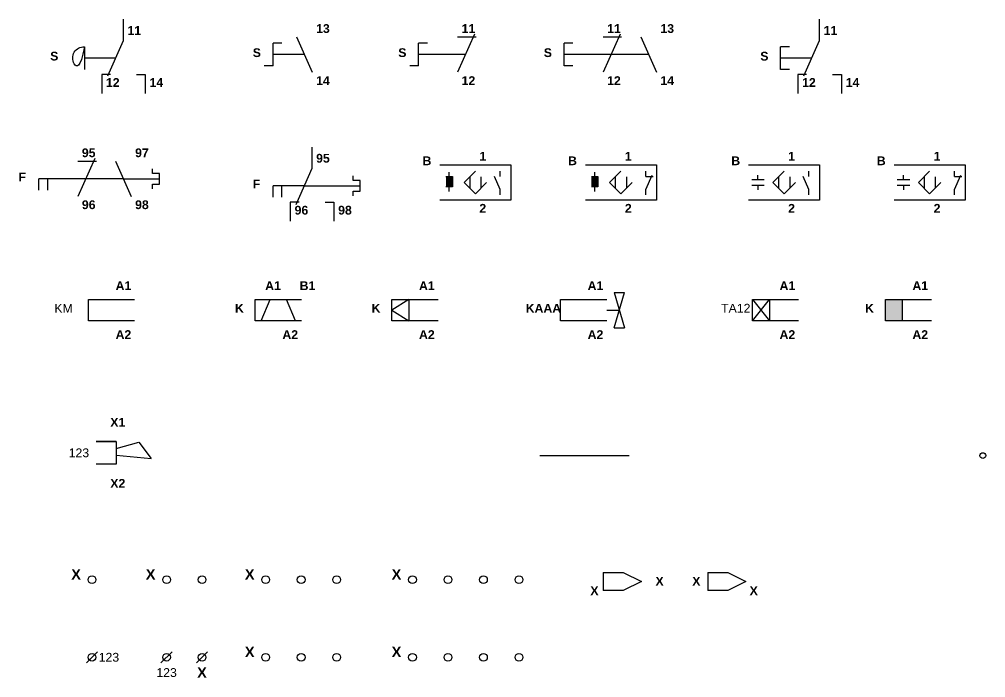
# Model space of a CAD drawing. Header units: millimetres. Extents: x 4225673219140 to 4225673219936, y 4184063498985 to 4184063499549.
# Drawn here: x 4225673219710.1 to 4225673219936, y 4184063498985.2 to 4184063499139.1 of the extents above; entities that cross this region are included whole.
import ezdxf
from ezdxf.enums import TextEntityAlignment as Align

# ---------------------------------------------------------------- set-up
doc = ezdxf.new("R2010")
doc.units = ezdxf.units.MM
doc.linetypes.add('ACAD_ISO02W100', pattern=[15, 12, -3])
for name, color, linetype in [('DISCONTINUA', 7, 'ACAD_ISO02W100'), ('PFV', 7, 'Continuous'), ('REGEN_LINE', 4, 'Continuous')]:
    doc.layers.add(name, color=color, linetype=linetype)
doc.styles.add('TRINIDAD', font='arial.ttf')

# ---------------------------------------------------------------- blocks, each defined once
blk = doc.blocks.new('BC')
at = {"layer": 'REGEN_LINE', "linetype": 'Continuous'}
blk.add_lwpolyline([(0.787, 0), (-0.787, 0), (-0.787, 0.727), (0.787, 0.727)], close=True, dxfattribs=at)
for points in [[(0, 0.727, 0), (0, 1.329, 0)], [(0, -0.602, 0), (0, 0, 0)]]:
    blk.add_polyline3d(points, dxfattribs=at)
at = {"char_height": 0.3, "width": 243.39615, "attachment_point": 4, "style": 'TRINIDAD'}
for s, insert in [('{\\fArial|b1|i0|c0|p34;A1}', (0.137, 1.198)), ('{\\fArial|b1|i0|c0|p34;A2}', (0.137, -0.471))]:
    blk.add_mtext(s, dxfattribs=dict(at, insert=insert))
blk = doc.blocks.new('BOBINA_CONTACTOR')
at = {"linetype": 'Continuous'}
blk.add_blockref('BC', (0, 0), dxfattribs=at)
at = {"linetype": 'Continuous', "style": 'TRINIDAD'}
blk.add_attdef('CONTACTOR_Nº:', text='', height=0.3, dxfattribs=at).set_placement((-1.953, 0.426), align=Align.MIDDLE_LEFT)
blk = doc.blocks.new('BTAC')
at = {"layer": 'REGEN_LINE', "linetype": 'Continuous'}
for p, q in [((-0.787, 0.727), (-0.208, 0)), ((-0.787, 0), (-0.208, 0.727))]:
    blk.add_line(p, q, dxfattribs=at)
for points in [[(0.787, 0), (-0.787, 0), (-0.787, 0.727), (0.787, 0.727)], [(-0.787, 0.727), (-0.208, 0.727), (-0.208, 0), (-0.787, 0)]]:
    blk.add_lwpolyline(points, close=True, dxfattribs=at)
for points in [[(0, 0.727, 0), (0, 1.329, 0)], [(0, -0.602, 0), (0, 0, 0)]]:
    blk.add_polyline3d(points, dxfattribs=at)
at = {"char_height": 0.3, "width": 243.39615, "style": 'TRINIDAD'}
for s, insert, attachment_point in [('{\\fArial|b1|i0|c0|p34;A1}', (0.137, 1.348), 1), ('{\\fArial|b1|i0|c0|p34;A2}', (0.137, -0.621), 7)]:
    blk.add_mtext(s, dxfattribs=dict(at, insert=insert, attachment_point=attachment_point))
blk = doc.blocks.new('BOBINA_TEMPO_A_CONEXION')
at = {"linetype": 'Continuous'}
blk.add_blockref('BTAC', (0, 0), dxfattribs=at)
at = {"linetype": 'Continuous', "style": 'TRINIDAD'}
blk.add_attdef('TEMPORIZADOR_Nº:', text='', height=0.3, dxfattribs=at).set_placement((-1.858, 0.429), align=Align.MIDDLE_LEFT)
blk = doc.blocks.new('Empalme')
at = {"layer": 'REGEN_LINE', "linetype": 'Continuous'}
blk.add_hatch(color=256, dxfattribs=at).paths.add_polyline_path([(-0.098, 0, 1), (0.098, 0, 1)])
blk.add_circle((0, 0), 0.0976, dxfattribs=at)
blk = doc.blocks.new('BORC')
at = {"layer": 'REGEN_LINE', "linetype": 'Continuous'}
blk.add_line((-0.193, -0.189), (0.185, 0.189), dxfattribs=at)
blk.add_circle((0, 0), 0.132, dxfattribs=at)
blk = doc.blocks.new('BORNERA_CONTROL')
at = {"linetype": 'Continuous'}
blk.add_blockref('BORC', (0, 0), dxfattribs=at)
at = {"linetype": 'Continuous', "style": 'TRINIDAD'}
blk.add_attdef('BORNERA_Nº:', text='', height=0.3, dxfattribs=at).set_placement((0.226, 0), align=Align.MIDDLE_LEFT)
blk = doc.blocks.new('BORF')
at = {"layer": 'REGEN_LINE', "linetype": 'Continuous'}
blk.add_line((-0.193, -0.189), (0.185, 0.189), dxfattribs=at)
blk.add_circle((0, 0), 0.132, dxfattribs=at)
blk = doc.blocks.new('BORNERA_FUERZA')
at = {"linetype": 'Continuous'}
blk.add_blockref('BORF', (0, 0), dxfattribs=at)
at = {"linetype": 'Continuous', "style": 'TRINIDAD'}
blk.add_attdef('BORNERA_Nº:', text='', height=0.3, dxfattribs=at).set_placement((0, -0.522), align=Align.MIDDLE_CENTER)
blk = doc.blocks.new('BOC_C')
at = {"layer": 'REGEN_LINE', "linetype": 'Continuous'}
for p, q in [((0.339, 0.781), (-0.339, 0.781)), ((0.339, 0.539), (1.109, 0.758)), ((1.109, 0.758), (1.533, 0.198)), ((0.339, 0), (-0.232, 0)), ((0.339, 0.312), (1.533, 0.198))]:
    blk.add_line(p, q, dxfattribs=at)
blk.add_lwpolyline([(-0.339, 0.781), (0.339, 0.781), (0.339, 0), (-0.339, 0)], close=True, dxfattribs=at)
for points in [[(0, 0.781, 0), (0, 1.564, 0)], [(0, -0.783, 0), (0, 0, 0)]]:
    blk.add_polyline3d(points, dxfattribs=at)
at = {"char_height": 0.3, "width": 243.39615, "style": 'TRINIDAD'}
for s, insert, attachment_point in [('{\\fArial|b1|i0|c0|p34;X1}', (0.137, 1.583), 1), ('{\\fArial|b1|i0|c0|p34;X2}', (0.137, -0.802), 7)]:
    blk.add_mtext(s, dxfattribs=dict(at, insert=insert, attachment_point=attachment_point))
blk = doc.blocks.new('BOCINA')
at = {"linetype": 'Continuous'}
blk.add_blockref('BOC_C', (0, 0), dxfattribs=at)
at = {"linetype": 'Continuous', "style": 'TRINIDAD'}
blk.add_attdef('BOCINA_Nº:', text='', height=0.3, dxfattribs=at).set_placement((-1.283, 0.391), align=Align.MIDDLE_LEFT)

msp = doc.modelspace()

# ---------------------------------------------------------------- hatches: boundary and pattern name
at = {"layer": 'REGEN_LINE', "linetype": 'Continuous'}
for points in [[(4225673219811.354, 4184063499102.332), (4225673219809.821, 4184063499102.332), (4225673219809.821, 4184063499099.926), (4225673219811.354, 4184063499099.926)], [(4225673219845.36, 4184063499102.332), (4225673219843.829, 4184063499102.332), (4225673219843.829, 4184063499099.926), (4225673219845.36, 4184063499099.926)], [(4225673219916.479, 4184063499073.59), (4225673219912.514, 4184063499073.59), (4225673219912.514, 4184063499068.614), (4225673219916.479, 4184063499068.614)]]:
    msp.add_hatch(color=256, dxfattribs=at).paths.add_polyline_path(points)

# ---------------------------------------------------------------- linework, layer by layer
at = {"layer": 'DISCONTINUA', "color": 4, "linetype": 'ACAD_ISO02W100', "ltscale": 0.03}
for p, q in [((4225673219732.625, 4184063499130.063), (4225673219725.334, 4184063499130.063)), ((4225673219732.625, 4184063499130.063), (4225673219725.334, 4184063499130.063)), ((4225673219776.712, 4184063499130.866), (4225673219769.421, 4184063499130.866)), ((4225673219814.386, 4184063499130.866), (4225673219803.428, 4184063499130.866)), ((4225673219857.168, 4184063499130.866), (4225673219837.436, 4184063499130.866)), ((4225673219895.322, 4184063499130.041), (4225673219888.032, 4184063499130.041)), ((4225673219734.41, 4184063499101.813), (4225673219742.879, 4184063499101.813)), ((4225673219776.712, 4184063499100.177), (4225673219789.773, 4184063499100.177))]:
    msp.add_line(p, q, dxfattribs=at)
at = {"layer": 'PFV', "color": 0}
for points in [[(4225673219778.545, 4184063499134.969, 0), (4225673219778.545, 4184063499139.116, 0)], [(4225673219859.001, 4184063499134.969, 0), (4225673219859.001, 4184063499139.116, 0)], [(4225673219859.001, 4184063499134.969, 0), (4225673219859.001, 4184063499139.116, 0)], [(4225673219859.001, 4184063499125.091, 0), (4225673219859.001, 4184063499123.441, 0)], [(4225673219903.791, 4184063499124.186, 0), (4225673219903.791, 4184063499125.016, 0)], [(4225673219736.244, 4184063499105.916, 0), (4225673219736.244, 4184063499110.063, 0)], [(4225673219736.244, 4184063499105.938, 0), (4225673219736.244, 4184063499109.256, 0)], [(4225673219922.868, 4184063499096.814, 0), (4225673219914.574, 4184063499096.814, 0), (4225673219914.574, 4184063499105.109, 0), (4225673219922.868, 4184063499105.109, 0)], [(4225673219922.868, 4184063499096.814, 0), (4225673219931.163, 4184063499096.814, 0), (4225673219931.163, 4184063499105.109, 0), (4225673219922.868, 4184063499105.109, 0)], [(4225673219736.244, 4184063499096.039, 0), (4225673219736.244, 4184063499094.389, 0)]]:
    msp.add_polyline3d(points, dxfattribs=at)
at = {"layer": 'PFV', "color": 0, "lineweight": 30}
for points in [[(4225673219761.957, 4184063499037.095, 0), (4225673219782.692, 4184063499037.095, 0)], [(4225673219897.156, 4184063499037.095, 0), (4225673219913.744, 4184063499037.095, 0)]]:
    msp.add_polyline3d(points, dxfattribs=at)
at = {"layer": 'PFV', "color": 5, "lineweight": 30}
msp.add_polyline3d([(4225673219795.134, 4184063499037.095, 0), (4225673219815.87, 4184063499037.095, 0)], dxfattribs=at)
at = {"layer": 'PFV', "color": 1, "lineweight": 30}
msp.add_polyline3d([(4225673219863.148, 4184063499037.095, 0), (4225673219883.884, 4184063499037.095, 0)], dxfattribs=at)
at = {"layer": 'REGEN_LINE', "linetype": 'Continuous'}
for p, q in [((4225673219734.458, 4184063499134.166), (4225673219734.458, 4184063499139.116)), ((4225673219897.156, 4184063499134.166), (4225673219897.156, 4184063499139.116)), ((4225673219730.792, 4184063499125.916), (4225673219734.458, 4184063499134.166)), ((4225673219774.878, 4184063499134.991), (4225673219778.545, 4184063499126.741)), ((4225673219816.513, 4184063499135.652), (4225673219812.552, 4184063499126.741)), ((4225673219812.552, 4184063499134.991), (4225673219816.869, 4184063499134.991)), ((4225673219850.52, 4184063499135.652), (4225673219846.56, 4184063499126.741)), ((4225673219846.56, 4184063499134.991), (4225673219850.876, 4184063499134.991)), ((4225673219855.334, 4184063499134.991), (4225673219859.001, 4184063499126.741)), ((4225673219893.489, 4184063499125.916), (4225673219897.156, 4184063499134.166)), ((4225673219725.334, 4184063499132.717), (4225673219725.334, 4184063499127.41)), ((4225673219769.421, 4184063499128.212), (4225673219769.421, 4184063499133.52)), ((4225673219771.497, 4184063499133.52), (4225673219769.421, 4184063499133.52)), ((4225673219803.428, 4184063499128.212), (4225673219803.428, 4184063499133.52)), ((4225673219805.504, 4184063499133.52), (4225673219803.428, 4184063499133.52)), ((4225673219837.436, 4184063499128.212), (4225673219837.436, 4184063499133.52)), ((4225673219839.511, 4184063499133.52), (4225673219837.436, 4184063499133.52)), ((4225673219888.032, 4184063499127.387), (4225673219888.032, 4184063499132.695)), ((4225673219890.107, 4184063499132.695), (4225673219888.032, 4184063499132.695)), ((4225673219769.421, 4184063499128.212), (4225673219767.345, 4184063499128.212)), ((4225673219803.428, 4184063499128.212), (4225673219801.353, 4184063499128.212)), ((4225673219839.511, 4184063499128.212), (4225673219837.436, 4184063499128.212)), ((4225673219890.107, 4184063499127.387), (4225673219888.032, 4184063499127.387)), ((4225673219731.425, 4184063499126.239), (4225673219729.367, 4184063499126.239)), ((4225673219729.367, 4184063499126.239), (4225673219729.367, 4184063499121.791)), ((4225673219737.491, 4184063499126.239), (4225673219739.549, 4184063499126.239)), ((4225673219739.549, 4184063499126.239), (4225673219739.549, 4184063499121.791)), ((4225673219894.123, 4184063499126.239), (4225673219892.064, 4184063499126.239)), ((4225673219892.064, 4184063499126.239), (4225673219892.064, 4184063499121.791)), ((4225673219900.188, 4184063499126.239), (4225673219902.247, 4184063499126.239)), ((4225673219902.247, 4184063499126.239), (4225673219902.247, 4184063499121.791)), ((4225673219778.545, 4184063499104.28), (4225673219778.545, 4184063499109.229)), ((4225673219727.762, 4184063499106.6), (4225673219723.802, 4184063499097.688)), ((4225673219723.802, 4184063499105.938), (4225673219728.119, 4184063499105.938)), ((4225673219732.577, 4184063499105.938), (4225673219736.244, 4184063499097.688)), ((4225673219741.22, 4184063499103.058), (4225673219741.22, 4184063499104.182)), ((4225673219742.879, 4184063499103.058), (4225673219741.22, 4184063499103.058)), ((4225673219742.879, 4184063499100.569), (4225673219742.879, 4184063499103.058)), ((4225673219774.8, 4184063499095.776), (4225673219778.545, 4184063499104.28)), ((4225673219788.114, 4184063499101.421), (4225673219788.114, 4184063499102.545)), ((4225673219810.587, 4184063499102.332), (4225673219810.587, 4184063499103.374)), ((4225673219822.506, 4184063499099.303), (4225673219821.156, 4184063499102.334)), ((4225673219822.506, 4184063499102.334), (4225673219822.506, 4184063499103.593)), ((4225673219844.594, 4184063499102.332), (4225673219844.594, 4184063499103.374)), ((4225673219856.513, 4184063499102.334), (4225673219856.513, 4184063499103.593)), ((4225673219856.513, 4184063499099.303), (4225673219858.013, 4184063499102.672)), ((4225673219856.513, 4184063499102.334), (4225673219858.226, 4184063499102.334)), ((4225673219882.749, 4184063499101.626), (4225673219882.749, 4184063499102.668)), ((4225673219894.667, 4184063499099.303), (4225673219893.318, 4184063499102.334)), ((4225673219894.667, 4184063499102.334), (4225673219894.667, 4184063499103.593)), ((4225673219916.756, 4184063499101.626), (4225673219916.756, 4184063499102.668)), ((4225673219928.674, 4184063499102.334), (4225673219928.674, 4184063499103.593)), ((4225673219928.674, 4184063499099.303), (4225673219930.174, 4184063499102.672)), ((4225673219928.674, 4184063499102.334), (4225673219930.388, 4184063499102.334)), ((4225673219734.41, 4184063499101.813), (4225673219714.678, 4184063499101.813)), ((4225673219714.678, 4184063499099.16), (4225673219714.678, 4184063499101.813)), ((4225673219716.766, 4184063499099.16), (4225673219716.766, 4184063499101.813)), ((4225673219741.22, 4184063499100.569), (4225673219742.879, 4184063499100.569)), ((4225673219741.22, 4184063499099.445), (4225673219741.22, 4184063499100.569)), ((4225673219776.712, 4184063499100.177), (4225673219769.421, 4184063499100.177)), ((4225673219769.421, 4184063499097.523), (4225673219769.421, 4184063499100.177)), ((4225673219771.509, 4184063499097.523), (4225673219771.509, 4184063499100.177)), ((4225673219789.773, 4184063499101.421), (4225673219788.114, 4184063499101.421)), ((4225673219789.773, 4184063499098.933), (4225673219789.773, 4184063499101.421)), ((4225673219815.388, 4184063499102.273), (4225673219815.388, 4184063499099.65)), ((4225673219818.011, 4184063499102.273), (4225673219818.011, 4184063499099.65)), ((4225673219849.395, 4184063499102.273), (4225673219849.395, 4184063499099.65)), ((4225673219852.019, 4184063499102.273), (4225673219852.019, 4184063499099.65)), ((4225673219881.29, 4184063499101.626), (4225673219884.208, 4184063499101.626)), ((4225673219881.29, 4184063499100.298), (4225673219884.208, 4184063499100.298)), ((4225673219882.749, 4184063499100.298), (4225673219882.749, 4184063499099.256)), ((4225673219887.549, 4184063499102.273), (4225673219887.549, 4184063499099.65)), ((4225673219890.173, 4184063499102.273), (4225673219890.173, 4184063499099.65)), ((4225673219915.297, 4184063499101.626), (4225673219918.215, 4184063499101.626)), ((4225673219915.297, 4184063499100.298), (4225673219918.215, 4184063499100.298)), ((4225673219916.756, 4184063499100.298), (4225673219916.756, 4184063499099.256)), ((4225673219921.557, 4184063499102.273), (4225673219921.557, 4184063499099.65)), ((4225673219924.18, 4184063499102.273), (4225673219924.18, 4184063499099.65)), ((4225673219788.114, 4184063499098.933), (4225673219789.773, 4184063499098.933)), ((4225673219788.114, 4184063499097.809), (4225673219788.114, 4184063499098.933)), ((4225673219810.587, 4184063499098.884), (4225673219810.587, 4184063499099.926)), ((4225673219822.506, 4184063499098.044), (4225673219822.506, 4184063499099.303)), ((4225673219844.594, 4184063499098.884), (4225673219844.594, 4184063499099.926)), ((4225673219856.513, 4184063499098.044), (4225673219856.513, 4184063499099.303)), ((4225673219894.667, 4184063499098.044), (4225673219894.667, 4184063499099.303)), ((4225673219928.674, 4184063499098.044), (4225673219928.674, 4184063499099.303)), ((4225673219775.513, 4184063499096.353), (4225673219773.454, 4184063499096.353)), ((4225673219773.454, 4184063499096.353), (4225673219773.454, 4184063499091.905)), ((4225673219781.578, 4184063499096.353), (4225673219783.636, 4184063499096.353)), ((4225673219783.636, 4184063499096.353), (4225673219783.636, 4184063499091.905)), ((4225673219849.151, 4184063499075.249), (4225673219851.536, 4184063499075.249)), ((4225673219849.151, 4184063499075.249), (4225673219851.536, 4184063499066.955)), ((4225673219849.151, 4184063499066.955), (4225673219851.536, 4184063499075.249)), ((4225673219766.636, 4184063499068.614), (4225673219768.754, 4184063499073.59)), ((4225673219774.695, 4184063499068.614), (4225673219772.577, 4184063499073.59)), ((4225673219801.165, 4184063499073.59), (4225673219797.2, 4184063499071.102)), ((4225673219797.2, 4184063499071.102), (4225673219801.165, 4184063499068.614)), ((4225673219847.389, 4184063499071.102), (4225673219850.343, 4184063499071.102)), ((4225673219849.151, 4184063499066.955), (4225673219851.536, 4184063499066.955)), ((4225673219846.56, 4184063499009.723), (4225673219851.236, 4184063499009.723)), ((4225673219846.56, 4184063499009.723), (4225673219846.56, 4184063499005.576)), ((4225673219851.236, 4184063499009.723), (4225673219855.5, 4184063499007.649)), ((4225673219870.996, 4184063499009.723), (4225673219875.672, 4184063499009.723)), ((4225673219870.996, 4184063499009.723), (4225673219870.996, 4184063499005.576)), ((4225673219875.672, 4184063499009.723), (4225673219879.936, 4184063499007.649)), ((4225673219855.5, 4184063499007.649), (4225673219851.236, 4184063499005.576)), ((4225673219879.936, 4184063499007.649), (4225673219875.672, 4184063499005.576)), ((4225673219851.236, 4184063499005.576), (4225673219846.56, 4184063499005.576)), ((4225673219875.672, 4184063499005.576), (4225673219870.996, 4184063499005.576)), ((4225673219751.513, 4184063498988.636), (4225673219754.1, 4184063498991.223))]:
    msp.add_line(p, q, dxfattribs=at)
at = {"layer": 'REGEN_LINE', "color": 3, "linetype": 'ACAD_ISO02W100', "ltscale": 0.03}
msp.add_line((4225673219831.728, 4184063499037.095), (4225673219852.632, 4184063499037.095), dxfattribs=at)
at = {"layer": 'REGEN_LINE', "linetype": 'Continuous'}
for points in [[(4225673219808.405, 4184063499105.109), (4225673219824.994, 4184063499105.109), (4225673219824.994, 4184063499096.814), (4225673219808.405, 4184063499096.814)], [(4225673219842.412, 4184063499105.109), (4225673219859.001, 4184063499105.109), (4225673219859.001, 4184063499096.814), (4225673219842.412, 4184063499096.814)], [(4225673219880.567, 4184063499105.109), (4225673219897.156, 4184063499105.109), (4225673219897.156, 4184063499096.814), (4225673219880.567, 4184063499096.814)], [(4225673219914.574, 4184063499105.109), (4225673219931.163, 4184063499105.109), (4225673219931.163, 4184063499096.814), (4225673219914.574, 4184063499096.814)], [(4225673219809.821, 4184063499102.332), (4225673219811.354, 4184063499102.332), (4225673219811.354, 4184063499099.926), (4225673219809.821, 4184063499099.926)], [(4225673219816.7, 4184063499103.585), (4225673219814.076, 4184063499100.962), (4225673219816.7, 4184063499098.338), (4225673219819.323, 4184063499100.962)], [(4225673219843.829, 4184063499102.332), (4225673219845.36, 4184063499102.332), (4225673219845.36, 4184063499099.926), (4225673219843.829, 4184063499099.926)], [(4225673219850.707, 4184063499103.585), (4225673219848.083, 4184063499100.962), (4225673219850.707, 4184063499098.338), (4225673219853.331, 4184063499100.962)], [(4225673219888.861, 4184063499103.585), (4225673219886.238, 4184063499100.962), (4225673219888.861, 4184063499098.338), (4225673219891.485, 4184063499100.962)], [(4225673219922.868, 4184063499103.585), (4225673219920.245, 4184063499100.962), (4225673219922.868, 4184063499098.338), (4225673219925.492, 4184063499100.962)], [(4225673219776.057, 4184063499068.614), (4225673219765.274, 4184063499068.614), (4225673219765.274, 4184063499073.59), (4225673219776.057, 4184063499073.59)], [(4225673219807.982, 4184063499068.614), (4225673219797.2, 4184063499068.614), (4225673219797.2, 4184063499073.59), (4225673219807.982, 4184063499073.59)], [(4225673219797.2, 4184063499073.59), (4225673219801.165, 4184063499073.59), (4225673219801.165, 4184063499068.614), (4225673219797.2, 4184063499068.614)], [(4225673219847.389, 4184063499068.614), (4225673219836.606, 4184063499068.614), (4225673219836.606, 4184063499073.59), (4225673219847.389, 4184063499073.59)], [(4225673219923.297, 4184063499068.614), (4225673219912.514, 4184063499068.614), (4225673219912.514, 4184063499073.59), (4225673219923.297, 4184063499073.59)], [(4225673219912.514, 4184063499073.59), (4225673219916.479, 4184063499073.59), (4225673219916.479, 4184063499068.614), (4225673219912.514, 4184063499068.614)]]:
    msp.add_lwpolyline(points, close=True, dxfattribs=at)
for points in [[(4225673219778.545, 4184063499134.991, 0), (4225673219778.545, 4184063499139.116, 0)], [(4225673219812.552, 4184063499134.991, 0), (4225673219812.552, 4184063499139.116, 0)], [(4225673219846.56, 4184063499134.991, 0), (4225673219846.56, 4184063499139.116, 0)], [(4225673219859.001, 4184063499134.991, 0), (4225673219859.001, 4184063499139.116, 0)], [(4225673219778.545, 4184063499122.616, 0), (4225673219778.545, 4184063499126.741, 0)], [(4225673219812.552, 4184063499122.616, 0), (4225673219812.552, 4184063499126.741, 0)], [(4225673219846.56, 4184063499122.616, 0), (4225673219846.56, 4184063499126.741, 0)], [(4225673219859.001, 4184063499122.616, 0), (4225673219859.001, 4184063499126.741, 0)], [(4225673219723.802, 4184063499105.938, 0), (4225673219723.802, 4184063499110.063, 0)], [(4225673219736.244, 4184063499105.938, 0), (4225673219736.244, 4184063499110.063, 0)], [(4225673219816.7, 4184063499105.109, 0), (4225673219816.7, 4184063499109.256, 0)], [(4225673219850.707, 4184063499105.109, 0), (4225673219850.707, 4184063499109.256, 0)], [(4225673219888.861, 4184063499105.109, 0), (4225673219888.861, 4184063499109.256, 0)], [(4225673219922.868, 4184063499105.109, 0), (4225673219922.868, 4184063499109.256, 0)], [(4225673219723.802, 4184063499093.563, 0), (4225673219723.802, 4184063499097.688, 0)], [(4225673219736.244, 4184063499093.563, 0), (4225673219736.244, 4184063499097.688, 0)], [(4225673219816.7, 4184063499092.667, 0), (4225673219816.7, 4184063499096.814, 0)], [(4225673219850.707, 4184063499092.667, 0), (4225673219850.707, 4184063499096.814, 0)], [(4225673219888.861, 4184063499092.667, 0), (4225673219888.861, 4184063499096.814, 0)], [(4225673219922.868, 4184063499092.667, 0), (4225673219922.868, 4184063499096.814, 0)], [(4225673219766.636, 4184063499073.59, 0), (4225673219766.636, 4184063499077.715, 0)], [(4225673219774.695, 4184063499073.59, 0), (4225673219774.695, 4184063499077.715, 0)], [(4225673219802.591, 4184063499073.59, 0), (4225673219802.591, 4184063499077.715, 0)], [(4225673219841.998, 4184063499073.59, 0), (4225673219841.998, 4184063499077.715, 0)], [(4225673219917.905, 4184063499073.59, 0), (4225673219917.905, 4184063499077.715, 0)], [(4225673219770.666, 4184063499064.489, 0), (4225673219770.666, 4184063499068.614, 0)], [(4225673219802.591, 4184063499064.489, 0), (4225673219802.591, 4184063499068.614, 0)], [(4225673219841.998, 4184063499064.489, 0), (4225673219841.998, 4184063499068.614, 0)], [(4225673219917.905, 4184063499064.489, 0), (4225673219917.905, 4184063499068.614, 0)], [(4225673219846.56, 4184063499007.649, 0), (4225673219842.706, 4184063499007.649, 0)], [(4225673219883.79, 4184063499007.649, 0), (4225673219879.936, 4184063499007.649, 0)]]:
    msp.add_polyline3d(points, dxfattribs=at)
for centre in [(4225673219727.12, 4184063499008.064), (4225673219744.538, 4184063499008.064), (4225673219752.833, 4184063499008.064), (4225673219767.696, 4184063499008.064), (4225673219775.991, 4184063499008.064), (4225673219784.285, 4184063499008.064), (4225673219801.997, 4184063499008.064), (4225673219810.291, 4184063499008.064), (4225673219818.585, 4184063499008.064), (4225673219826.88, 4184063499008.064), (4225673219752.833, 4184063498989.93), (4225673219767.696, 4184063498989.93), (4225673219775.991, 4184063498989.93), (4225673219784.285, 4184063498989.93), (4225673219801.997, 4184063498989.93), (4225673219810.291, 4184063498989.93), (4225673219818.585, 4184063498989.93), (4225673219826.88, 4184063498989.93)]:
    msp.add_circle(centre, 0.907, dxfattribs=at)
msp.add_arc((4225673219725.258, 4184063499130.063), 2.655, 88.37701, 271.62299, dxfattribs=at)

# ---------------------------------------------------------------- block references
at = {"linetype": 'Continuous', "xscale": 6.84765625, "yscale": 6.84765625, "zscale": 6.84749589150288}
for name, p, values in [('BOBINA_CONTACTOR', (4225673219731.682, 4184063499068.614), {'CONTACTOR_Nº:': 'KM'}), ('BOBINA_TEMPO_A_CONEXION', (4225673219886.851, 4184063499068.614), {'TEMPORIZADOR_Nº:': 'TA12'}), ('BOCINA', (4225673219730.438, 4184063499035.063), {'BOCINA_Nº:': '123'}), ('BORNERA_CONTROL', (4225673219727.12, 4184063498989.93), {'BORNERA_Nº:': '123'}), ('BORNERA_FUERZA', (4225673219744.538, 4184063498989.93), {'BORNERA_Nº:': '123'})]:
    msp.add_blockref(name, p, dxfattribs=at).add_auto_attribs(values)
msp.add_blockref('Empalme', (4225673219935.293, 4184063499037.095), dxfattribs=at)

# ---------------------------------------------------------------- texts
at = {"style": 'TRINIDAD'}
for s, insert, char_height, width, attachment_point in [('{\\fArial|b1|i0|c0|p34;11}', (4225673219735.395, 4184063499137.541), 2.05425, 1666.65416, 1), ('{\\fArial|b1|i0|c0|p34;13}', (4225673219779.481, 4184063499137.982), 2.05425, 1666.65416, 1), ('{\\fArial|b1|i0|c0|p34;11}', (4225673219813.489, 4184063499137.982), 2.05425, 1666.65416, 1), ('{\\fArial|b1|i0|c0|p34;11}', (4225673219847.496, 4184063499137.982), 2.05425, 1666.65416, 1), ('{\\fArial|b1|i0|c0|p34;13}', (4225673219859.938, 4184063499137.982), 2.05425, 1666.65416, 1), ('{\\fArial|b1|i0|c0|p34;11}', (4225673219898.092, 4184063499137.541), 2.05425, 1666.65416, 1), ('{\\fArial|b1|i0|c0|p34;S}', (4225673219764.673, 4184063499132.345), 2.05425, 1666.65416, 1), ('{\\fArial|b1|i0|c0|p34;S}', (4225673219798.68, 4184063499132.345), 2.05425, 1666.65416, 1), ('{\\fArial|b1|i0|c0|p34;S}', (4225673219832.688, 4184063499132.345), 2.05425, 1666.65416, 1), ('{\\fArial|b1|i0|c0|p34;S}', (4225673219717.333, 4184063499131.542), 2.05425, 1666.65416, 1), ('{\\fArial|b1|i0|c0|p34;S}', (4225673219883.283, 4184063499131.52), 2.05425, 1666.65416, 1), ('{\\fArial|b1|i0|c0|p34;12}', (4225673219730.367, 4184063499123.31), 2.05425, 1666.65416, 7), ('{\\fArial|b1|i0|c0|p34;14}', (4225673219740.549, 4184063499123.31), 2.05425, 1666.65416, 7), ('{\\fArial|b1|i0|c0|p34;14}', (4225673219779.481, 4184063499123.75), 2.05425, 1666.65416, 7), ('{\\fArial|b1|i0|c0|p34;12}', (4225673219813.489, 4184063499123.75), 2.05425, 1666.65416, 7), ('{\\fArial|b1|i0|c0|p34;12}', (4225673219847.496, 4184063499123.75), 2.05425, 1666.65416, 7), ('{\\fArial|b1|i0|c0|p34;14}', (4225673219859.938, 4184063499123.75), 2.05425, 1666.65416, 7), ('{\\fArial|b1|i0|c0|p34;12}', (4225673219893.064, 4184063499123.31), 2.05425, 1666.65416, 7), ('{\\fArial|b1|i0|c0|p34;14}', (4225673219903.246, 4184063499123.31), 2.05425, 1666.65416, 7), ('{\\fArial|b1|i0|c0|p34;95}', (4225673219724.738, 4184063499108.929), 2.05425, 1666.65416, 1), ('{\\fArial|b1|i0|c0|p34;97}', (4225673219737.18, 4184063499108.929), 2.05425, 1666.65416, 1), ('{\\fArial|b1|i0|c0|p34;95}', (4225673219779.481, 4184063499107.654), 2.05425, 1666.65416, 1), ('{\\fArial|b1|i0|c0|p34;B}', (4225673219804.354, 4184063499107.053), 2.05425, 1666.65416, 1), ('{\\fArial|b1|i0|c0|p34;1}', (4225673219817.636, 4184063499108.122), 2.05425, 1666.65416, 1), ('{\\fArial|b1|i0|c0|p34;B}', (4225673219838.361, 4184063499107.053), 2.05425, 1666.65416, 1), ('{\\fArial|b1|i0|c0|p34;1}', (4225673219851.643, 4184063499108.122), 2.05425, 1666.65416, 1), ('{\\fArial|b1|i0|c0|p34;B}', (4225673219876.515, 4184063499107.053), 2.05425, 1666.65416, 1), ('{\\fArial|b1|i0|c0|p34;1}', (4225673219889.797, 4184063499108.122), 2.05425, 1666.65416, 1), ('{\\fArial|b1|i0|c0|p34;B}', (4225673219910.522, 4184063499107.053), 2.05425, 1666.65416, 1), ('{\\fArial|b1|i0|c0|p34;1}', (4225673219923.805, 4184063499108.122), 2.05425, 1666.65416, 1), ('{\\fArial|b1|i0|c0|p34;F}', (4225673219709.93, 4184063499103.292), 2.05425, 1666.65416, 1), ('{\\fArial|b1|i0|c0|p34;F}', (4225673219764.673, 4184063499101.655), 2.05425, 1666.65416, 1), ('{\\fArial|b1|i0|c0|p34;96}', (4225673219724.738, 4184063499094.698), 2.05425, 1666.65416, 7), ('{\\fArial|b1|i0|c0|p34;98}', (4225673219737.18, 4184063499094.698), 2.05425, 1666.65416, 7), ('{\\fArial|b1|i0|c0|p34;96}', (4225673219774.454, 4184063499093.423), 2.05425, 1666.65416, 7), ('{\\fArial|b1|i0|c0|p34;98}', (4225673219784.636, 4184063499093.423), 2.05425, 1666.65416, 7), ('{\\fArial|b1|i0|c0|p34;2}', (4225673219817.636, 4184063499093.891), 2.05425, 1666.65416, 7), ('{\\fArial|b1|i0|c0|p34;2}', (4225673219851.643, 4184063499093.891), 2.05425, 1666.65416, 7), ('{\\fArial|b1|i0|c0|p34;2}', (4225673219889.797, 4184063499093.891), 2.05425, 1666.65416, 7), ('{\\fArial|b1|i0|c0|p34;2}', (4225673219923.805, 4184063499093.891), 2.05425, 1666.65416, 7), ('{\\fArial|b1|i0|c0|p34;A1}', (4225673219767.572, 4184063499077.846), 2.05425, 1666.65416, 1), ('{\\fArial|b1|i0|c0|p34;B1}', (4225673219775.631, 4184063499077.846), 2.05425, 1666.65416, 1), ('{\\fArial|b1|i0|c0|p34;A1}', (4225673219803.527, 4184063499077.846), 2.05425, 1666.65416, 1), ('{\\fArial|b1|i0|c0|p34;A1}', (4225673219842.934, 4184063499077.846), 2.05425, 1666.65416, 1), ('{\\fArial|b1|i0|c0|p34;A1}', (4225673219918.841, 4184063499077.846), 2.05425, 1666.65416, 1), ('{\\fArial|b1|i0|c0|p34;K}', (4225673219760.526, 4184063499072.58), 2.05425, 1666.65416, 1), ('{\\fArial|b1|i0|c0|p34;K}', (4225673219792.451, 4184063499072.58), 2.05425, 1666.65416, 1), ('{\\fArial|b1|i0|c0|p34;KAAA}', (4225673219828.46, 4184063499072.58), 2.05425, 1666.65416, 1), ('{\\fArial|b1|i0|c0|p34;K}', (4225673219907.766, 4184063499072.58), 2.05425, 1666.65416, 1), ('{\\fArial|b1|i0|c0|p34;A2}', (4225673219771.602, 4184063499064.358), 2.05425, 1666.65416, 7), ('{\\fArial|b1|i0|c0|p34;A2}', (4225673219803.527, 4184063499064.358), 2.05425, 1666.65416, 7), ('{\\fArial|b1|i0|c0|p34;A2}', (4225673219842.934, 4184063499064.358), 2.05425, 1666.65416, 7), ('{\\fArial|b1|i0|c0|p34;A2}', (4225673219918.841, 4184063499064.358), 2.05425, 1666.65416, 7), ('{\\fArial|b1|i0|c0|p34;X}', (4225673219723.387, 4184063499009.309), 2.39662, 3.5196, 5), ('{\\fArial|b1|i0|c0|p34;X}', (4225673219740.806, 4184063499009.309), 2.39662, 3.5196, 5), ('{\\fArial|b1|i0|c0|p34;X}', (4225673219763.964, 4184063499009.309), 2.39662, 3.5196, 5), ('{\\fArial|b1|i0|c0|p34;X}', (4225673219798.264, 4184063499009.309), 2.39662, 3.5196, 5), ('{\\fArial|b1|i0|c0|p34;X}', (4225673219858.799, 4184063499008.731), 2.05425, 1666.65416, 1), ('{\\fArial|b1|i0|c0|p34;X}', (4225673219867.385, 4184063499008.731), 2.05425, 1666.65416, 1), ('{\\fArial|b1|i0|c0|p34;X}', (4225673219843.57, 4184063499006.501), 2.05425, 1666.65416, 1), ('{\\fArial|b1|i0|c0|p34;X}', (4225673219880.801, 4184063499006.501), 2.05425, 1666.65416, 1), ('{\\fArial|b1|i0|c0|p34;X}', (4225673219763.964, 4184063498991.174), 2.39662, 3.5196, 5), ('{\\fArial|b1|i0|c0|p34;X}', (4225673219798.264, 4184063498991.174), 2.39662, 3.5196, 5)]:
    msp.add_mtext(s, dxfattribs=dict(at, insert=insert, char_height=char_height, width=width, attachment_point=attachment_point))
at = {"linetype": 'Continuous', "insert": (4225673219752.807, 4184063498986.353), "char_height": 2.39662, "width": 3.5196, "attachment_point": 5, "style": 'TRINIDAD'}
msp.add_mtext('{\\fArial|b1|i0|c0|p34;X}', dxfattribs=at)

doc.saveas('drawing.dxf')
